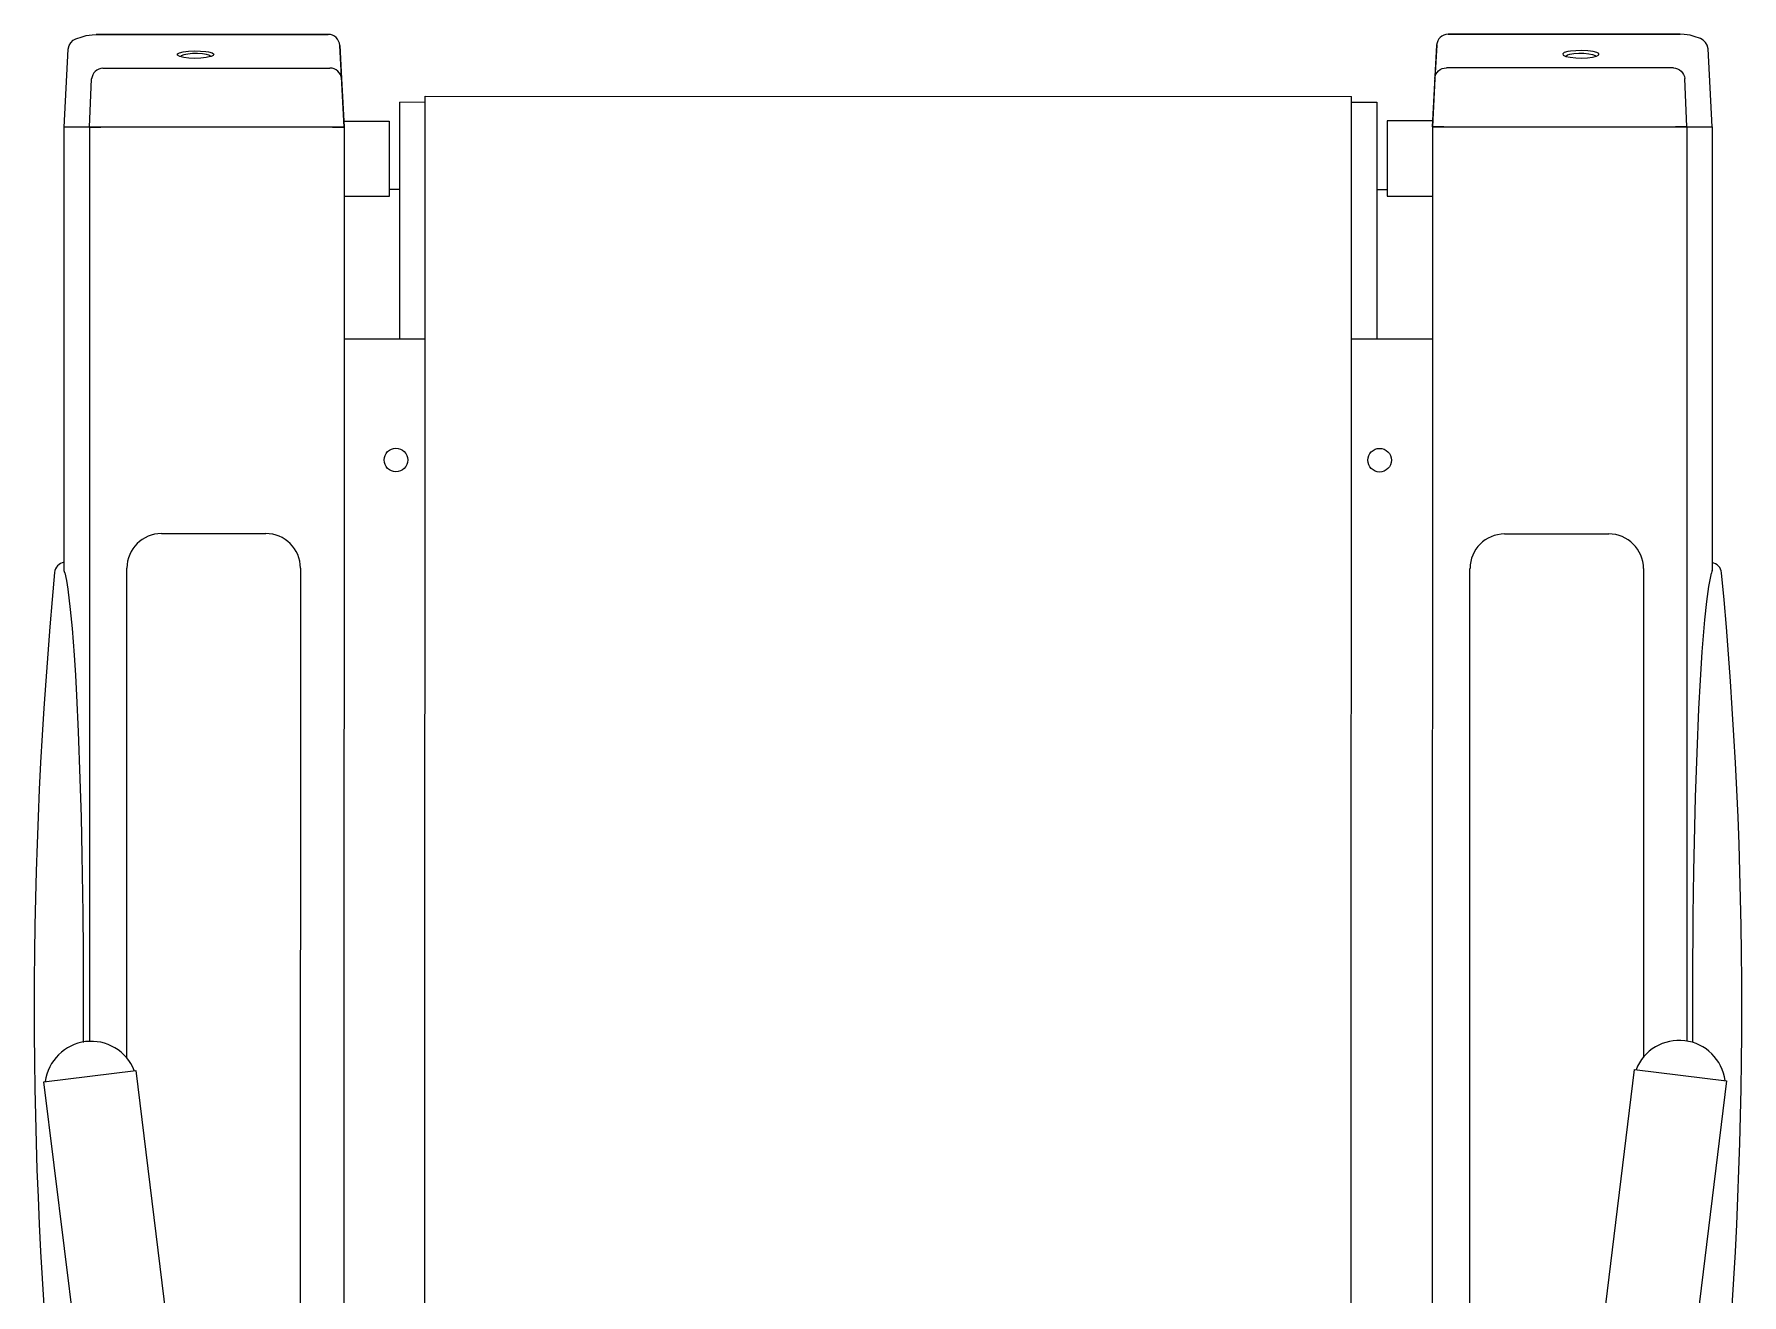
# Model space of a CAD drawing. Header units: millimetres. Extents: x 526420 to 928802, y 401925 to 509768.
# Drawn here: x 903459 to 904396, y 418372 to 419063 of the extents above; entities that cross this region are included whole.
import ezdxf

# ---------------------------------------------------------------- set-up
doc = ezdxf.new("R2010")
doc.units = ezdxf.units.MM
doc.header["$LTSCALE"] = 3000
doc.header["$MEASUREMENT"] = 0
doc.layers.get('0').update_dxf_attribs({"linetype": 'CONTINUOUS'})

msp = doc.modelspace()

# ---------------------------------------------------------------- linework, layer by layer
at = {"color": 0}
for p, q in [((903476.01, 419011.9), (903478.22, 419054.63)), ((903478.22, 419054.63), (903478.66, 419056.63)), ((903478.66, 419056.63), (903479.57, 419058.21)), ((903479.57, 419058.21), (903480.95, 419059.54)), ((903480.95, 419059.54), (903482.37, 419060.36)), ((903482.37, 419060.36), (903485.87, 419061.53)), ((903485.87, 419061.53), (903488.07, 419062.15)), ((903488.07, 419062.15), (903491.27, 419062.61)), ((903491.27, 419062.61), (903493.51, 419062.71)), ((903493.51, 419062.71), (903620.73, 419062.79)), ((903498, 419062.72), (903493.51, 419062.71)), ((903620.73, 419062.79), (903498, 419062.72)), ((903627.07, 419056.78), (903628.04, 419038.53)), ((903629.45, 419012), (903627.07, 419056.78)), ((904226.34, 419012.11), (904228.69, 419056.9)), ((904228.69, 419056.9), (904227.73, 419038.65)), ((904235.04, 419062.91), (904357.77, 419062.89)), ((904362.25, 419062.89), (904235.04, 419062.91)), ((904357.77, 419062.89), (904362.25, 419062.89)), ((904364.49, 419062.78), (904362.25, 419062.89)), ((904367.7, 419062.32), (904364.49, 419062.78)), ((904369.89, 419061.71), (904367.7, 419062.32)), ((904373.4, 419060.54), (904369.89, 419061.71)), ((904374.82, 419059.71), (904373.4, 419060.54)), ((904376.2, 419058.39), (904374.82, 419059.71)), ((904377.11, 419056.8), (904376.2, 419058.39)), ((904377.55, 419054.81), (904377.11, 419056.8)), ((904379.78, 419012.08), (904377.55, 419054.81)), ((903538.08, 419052.07), (903539.14, 419052.73)), ((903538.18, 419051.37), (903538.08, 419052.07)), ((903539.4, 419050.71), (903538.18, 419051.37)), ((903539.14, 419052.73), (903541.26, 419053.25)), ((903541.53, 419050.16), (903539.4, 419050.71)), ((903540.1, 419051.09), (903539.69, 419050.63)), ((903541.56, 419051.64), (903540.1, 419051.09)), ((903541.26, 419053.25), (903544.12, 419053.6)), ((903544.33, 419049.79), (903541.53, 419050.16)), ((903543.69, 419052.04), (903541.56, 419051.64)), ((903546.29, 419052.26), (903543.69, 419052.04)), ((903544.12, 419053.6), (903547.39, 419053.74)), ((903547.53, 419049.64), (903544.33, 419049.79)), ((903549.09, 419052.29), (903546.29, 419052.26)), ((903547.39, 419053.74), (903550.68, 419053.68)), ((903550.84, 419049.73), (903547.53, 419049.64)), ((903551.8, 419052.11), (903549.09, 419052.29)), ((903550.68, 419053.68), (903553.66, 419053.42)), ((903553.89, 419050.07), (903550.84, 419049.73)), ((903554.07, 419051.74), (903551.8, 419052.11)), ((903553.66, 419053.42), (903555.15, 419053.18)), ((903556.28, 419050.62), (903553.89, 419050.07)), ((903555.25, 419051.39), (903554.07, 419051.74)), ((903555.15, 419053.18), (903557.08, 419052.64)), ((903556.32, 419050.76), (903555.25, 419051.39)), ((903556.52, 419050.69), (903556.28, 419050.62)), ((903557.69, 419051.29), (903556.52, 419050.69)), ((903557.08, 419052.64), (903557.96, 419051.99)), ((903557.96, 419051.99), (903557.69, 419051.29)), ((904298.69, 419052.79), (904297.81, 419052.14)), ((904297.81, 419052.14), (904298.07, 419051.43)), ((904298.07, 419051.43), (904299.25, 419050.84)), ((904300.61, 419053.33), (904298.69, 419052.79)), ((904299.25, 419050.84), (904299.49, 419050.76)), ((904299.45, 419050.9), (904300.52, 419051.54)), ((904299.49, 419050.76), (904301.88, 419050.22)), ((904300.52, 419051.54), (904301.7, 419051.89)), ((904302.11, 419053.57), (904300.61, 419053.33)), ((904301.7, 419051.89), (904303.97, 419052.26)), ((904301.88, 419050.22), (904304.93, 419049.88)), ((904305.09, 419053.83), (904302.11, 419053.57)), ((904303.97, 419052.26), (904306.68, 419052.44)), ((904304.93, 419049.88), (904308.23, 419049.79)), ((904308.38, 419053.89), (904305.09, 419053.83)), ((904306.68, 419052.44), (904309.48, 419052.42)), ((904308.23, 419049.79), (904311.44, 419049.95)), ((904311.64, 419053.75), (904308.38, 419053.89)), ((904309.48, 419052.42), (904312.07, 419052.2)), ((904311.44, 419049.95), (904314.24, 419050.32)), ((904314.51, 419053.41), (904311.64, 419053.75)), ((904312.07, 419052.2), (904314.21, 419051.8)), ((904314.21, 419051.8), (904315.66, 419051.25)), ((904314.24, 419050.32), (904316.37, 419050.86)), ((904316.62, 419052.88), (904314.51, 419053.41)), ((904315.66, 419051.25), (904316.08, 419050.79)), ((904316.37, 419050.86), (904317.59, 419051.53)), ((904317.69, 419052.23), (904316.62, 419052.88)), ((904317.59, 419051.53), (904317.69, 419052.23)), ((903489.87, 419011.91), (903491, 419038.45)), ((903497.22, 419044.25), (903621.69, 419044.33)), ((903628.04, 419038.53), (903629.45, 419012)), ((904227.73, 419038.65), (904226.34, 419012.11)), ((904358.55, 419044.42), (904234.08, 419044.45)), ((904365.92, 419012.08), (904364.78, 419038.62)), ((903673.63, 417806.31), (903673.89, 419028.87)), ((903673.89, 419028.87), (904181.89, 419028.76)), ((904181.63, 417807.31), (904181.89, 419028.76)), ((903659.92, 419025.7), (903659.89, 418895.9)), ((903673.89, 419025.57), (903659.92, 419025.48)), ((904181.89, 419025.67), (904195.86, 419025.58)), ((904195.86, 419025.58), (904195.83, 418895.86)), ((903475.95, 418768.98), (903476, 419012.27)), ((903476.35, 419011.9), (903476.01, 419011.9)), ((903476.01, 419011.9), (903476.01, 419011.9)), ((903476.1, 419011.9), (903476.01, 419011.9)), ((903489.86, 419011.91), (903476.1, 419011.9)), ((903489.85, 419012.27), (903489.75, 418510.78)), ((903489.86, 419011.91), (903492.37, 419011.91)), ((903496.09, 419011.91), (903489.87, 419011.91)), ((903492.37, 419011.91), (903496.1, 419011.91)), ((903623.1, 419011.99), (903496.1, 419011.91)), ((903623.1, 419011.99), (903629.45, 419012)), ((903629.45, 419012), (903623.11, 419011.99)), ((903629.43, 419012.24), (903629.18, 417817.72)), ((903629.27, 419015.25), (903654.21, 419015.26)), ((903654.21, 419015.26), (903654.24, 418973.99)), ((904201.57, 419015.37), (904201.56, 418974.1)), ((904226.51, 419015.37), (904201.57, 419015.37)), ((904226.33, 419012.11), (904226.08, 417818.39)), ((904232.68, 419012.11), (904226.33, 419012.11)), ((904226.34, 419012.11), (904232.68, 419012.11)), ((904232.68, 419012.11), (904359.68, 419012.09)), ((904363.41, 419012.09), (904359.68, 419012.09)), ((904359.69, 419012.09), (904365.92, 419012.08)), ((904365.92, 419012.08), (904363.41, 419012.09)), ((904365.92, 419012.08), (904365.81, 418510.96)), ((904365.92, 419012.08), (904379.68, 419012.08)), ((904379.43, 419012.08), (904379.77, 419012.08)), ((904379.68, 419012.08), (904379.77, 419012.08)), ((904379.77, 419012.08), (904379.72, 418768.79)), ((904379.77, 419012.08), (904379.78, 419012.08)), ((903654.24, 418973.99), (903629.47, 418973.97)), ((903659.95, 418977.73), (903654.23, 418977.73)), ((904195.85, 418977.84), (904201.56, 418977.84)), ((904201.56, 418974.1), (904226.33, 418974.09)), ((903629.41, 418895.91), (903673.86, 418895.9)), ((904181.86, 418895.87), (904226.31, 418895.86)), ((903529.31, 418789.16), (903586.47, 418789.16)), ((903529.31, 418789.16), (903586.47, 418789.16)), ((904265.91, 418788.91), (904323.07, 418788.91)), ((904265.91, 418788.91), (904323.07, 418788.91)), ((903476.03, 418768.68), (903475.95, 418769.29)), ((903476.31, 418767.6), (903476.03, 418768.68)), ((903476.31, 418767.6), (903477.17, 418763.39)), ((903510.31, 418501.65), (903510.37, 418770.23)), ((903605.53, 418770.21), (903605.21, 417820.71)), ((904246.76, 417820.96), (904246.97, 418769.98)), ((904342.13, 418769.96), (904342.04, 418502.01)), ((904377.99, 418760.2), (904379.36, 418767.41)), ((904379.63, 418768.49), (904379.36, 418767.41)), ((904379.72, 418769.1), (904379.63, 418768.49)), ((903477.17, 418763.39), (903477.92, 418758.65)), ((903477.92, 418758.65), (903479.3, 418747.46)), ((904376.87, 418751.85), (904377.99, 418760.2)), ((903479.3, 418747.46), (903480.29, 418737.04)), ((904375.81, 418741.76), (904376.87, 418751.85)), ((903480.29, 418737.04), (903481.41, 418722.43)), ((904374.39, 418724.35), (904375.81, 418741.76)), ((903481.41, 418722.43), (903482.11, 418711.46)), ((904373.39, 418708.8), (904374.39, 418724.35)), ((903482.11, 418711.46), (903482.73, 418700.35)), ((904372.55, 418692.99), (904373.39, 418708.8)), ((903482.73, 418700.35), (903483.64, 418680.67)), ((904371.52, 418668.87), (904372.55, 418692.99)), ((903483.64, 418680.67), (903484.6, 418654.67)), ((904370.72, 418644.65), (904371.52, 418668.87)), ((903484.6, 418654.67), (903485.19, 418633.76)), ((904370.3, 418628.42), (904370.72, 418644.65)), ((903485.19, 418633.76), (903485.65, 418612.75)), ((904369.8, 418604.11), (904370.3, 418628.42)), ((903485.65, 418612.75), (903485.84, 418602.22)), ((903485.84, 418602.22), (903486.13, 418581.13)), ((904369.6, 418592.03), (904369.8, 418604.11)), ((904369.45, 418579.96), (904369.6, 418592.03)), ((903486.13, 418581.13), (903486.32, 418560)), ((904369.33, 418567.84), (904369.45, 418579.96)), ((904369.24, 418555.73), (904369.33, 418567.84)), ((903486.32, 418560), (903486.37, 418549.22)), ((903486.37, 418549.22), (903486.41, 418527.66)), ((904369.18, 418543.61), (904369.24, 418555.73)), ((904369.16, 418531.49), (904369.18, 418543.61)), ((904369.19, 418510.07), (904369.16, 418531.49)), ((903486.41, 418527.66), (903486.39, 418515.54)), ((903486.39, 418515.54), (903486.36, 418510.09)), ((903464.81, 418488.59), (903515.22, 418494.81)), ((903515.22, 418494.81), (903556.8, 418157.81)), ((904296.05, 418158.23), (904337.24, 418495.28)), ((904337.24, 418495.28), (904387.66, 418489.12)), ((903506.38, 418151.59), (903464.81, 418488.59)), ((904387.66, 418489.12), (904346.47, 418152.07))]:
    msp.add_line(p, q, dxfattribs=at)
for centre in [(903657.91, 418829.48), (904197.4, 418829.37)]:
    msp.add_circle(centre, 6.48, dxfattribs=at)
for centre, radius, start, end in [((903620.73, 419056.44), 6.35, 3.03488, 90.03488), ((903620.73, 419056.44), 6.35, 3.03488, 90.03488), ((904235.03, 419056.56), 6.35, 89.98793, 176.98793), ((904235.03, 419056.56), 6.35, 89.98793, 176.98793), ((903529.31, 418770.23), 18.93, 90.00103, 179.98723), ((903529.31, 418770.23), 18.93, 90.00103, 179.98723), ((903586.53, 418770.16), 19.01, 0.16147, 90.16077), ((903586.53, 418770.16), 19.01, 0.16147, 90.16077), ((904265.91, 418769.98), 18.93, 90.00103, 179.98723), ((904265.91, 418769.98), 18.93, 90.00103, 179.98723), ((904323.13, 418769.91), 19.01, 0.16147, 90.16077), ((904323.13, 418769.91), 19.01, 0.16147, 90.16077), ((903477.02, 418767.18), 6.35, 99.65469, 174.63262), ((904378.65, 418766.99), 6.35, 5.34325, 80.32118), ((906005.42, 418529.14), 2545.93, 174.62164, 185.35422), ((901846.42, 418530.02), 2549.65, 354.62949, 5.34638), ((904361.68, 418485.9), 25.4, 7.51039, 158.55537), ((903490.79, 418485.4), 25.4, 21.51039, 172.55537)]:
    msp.add_arc(centre, radius, start, end, dxfattribs=at)
for centre, major_axis, ratio, start_param, end_param in [((903497.22, 419038.12), (5.27, 3.54), 0.951515, 1.002866, 2.473538), ((903621.7, 419038.19), (6.34, 0.34), 0.965704, 0, 1.520229)]:
    msp.add_ellipse(centre, major_axis=major_axis, ratio=ratio, start_param=start_param, end_param=end_param, dxfattribs=at)
at = {"color": 0, "extrusion": (0, 0, -1)}
for centre, major_axis, ratio, start_param, end_param in [((904234.07, 419038.32), (-6.34, 0.33), 0.965704, 0, 1.520229), ((904358.55, 419038.29), (-5.27, 3.54), 0.951515, 1.002866, 2.473538)]:
    msp.add_ellipse(centre, major_axis=major_axis, ratio=ratio, start_param=start_param, end_param=end_param, dxfattribs=at)

doc.saveas('drawing.dxf')
